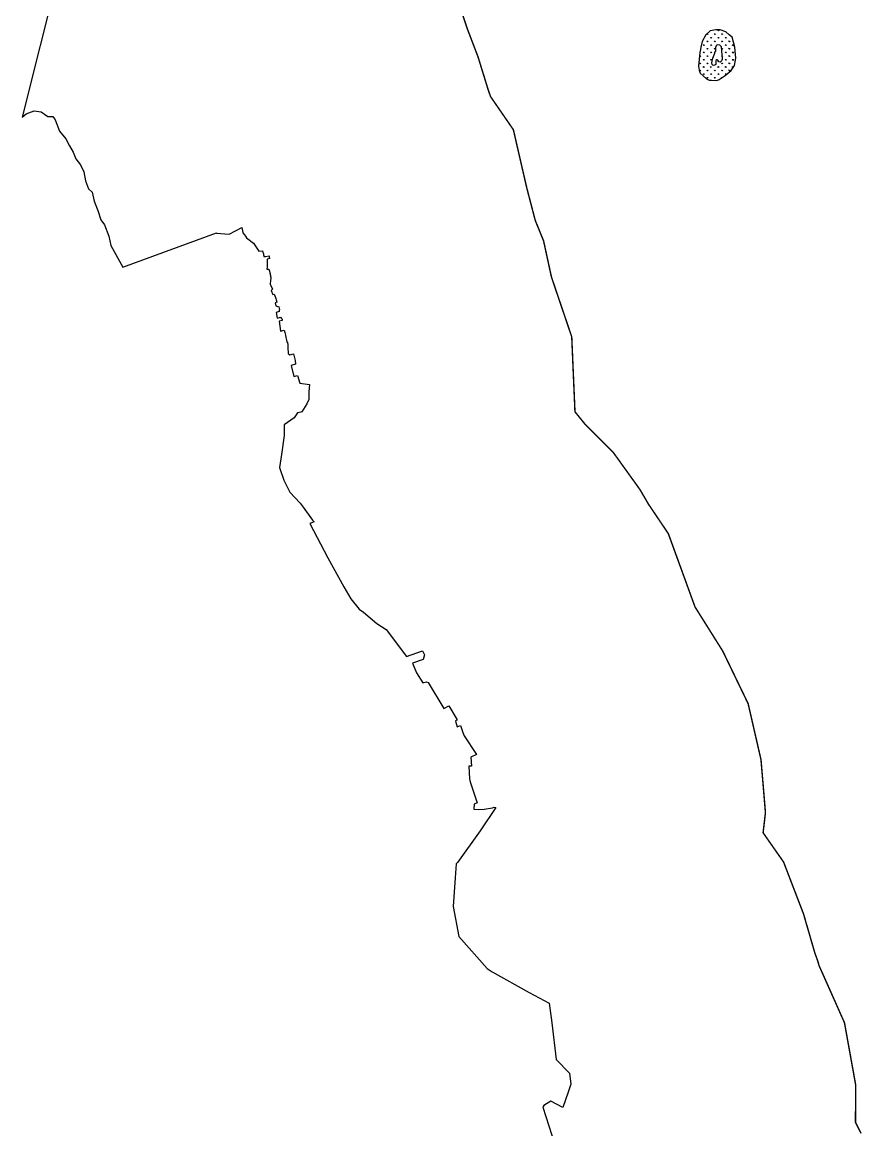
# Model space of a CAD drawing. Header units: metres. Extents: x 255476 to 378809, y 1739479 to 2227865.
# Drawn here: x 295187 to 298118, y 1975191 to 1979057 of the extents above; entities that cross this region are included whole.
import ezdxf

# ---------------------------------------------------------------- set-up
doc = ezdxf.new("R2010")
doc.units = ezdxf.units.M
doc.header["$MEASUREMENT"] = 0
for name, color, linetype in [('COASTLINE', 5, 'Continuous'), ('DISTRICT BOUNDRY', 86, 'Continuous'), ('MANGROOVE BUFFER ZONE', 120, 'Continuous')]:
    doc.layers.add(name, color=color, linetype=linetype)

msp = doc.modelspace()

# ---------------------------------------------------------------- hatches: boundary and pattern name
at = {"layer": 'MANGROOVE BUFFER ZONE'}
h = msp.add_hatch(dxfattribs=at)
h.set_pattern_fill('GRASS', color=256, scale=18)
h.paths.add_polyline_path([(297661.9, 1978887.8), (297673.3, 1978905.1), (297677.5, 1978931.4), (297674.3, 1978969.7), (297670.2, 1978987.1), (297664.7, 1979004.6), (297640.8, 1979023.8), (297623.2, 1979030.1), (297608.3, 1979030.5), (297588.1, 1979026), (297573.4, 1979012.9), (297560.6, 1978989.4), (297555.7, 1978970.1), (297547.6, 1978902.5), (297549.5, 1978888.9), (297553.7, 1978878.6), (297563.6, 1978869.7), (297575.5, 1978859.5), (297584.4, 1978854.2), (297615, 1978854.7), (297620.1, 1978856.8), (297640.4, 1978871.2)])
h.paths.add_polyline_path([(297597.2, 1978931), (297605, 1978948.9), (297605.1, 1978952.8), (297608.1, 1978955.5), (297607.8, 1978970.9), (297624.9, 1978996.9), (297629.7, 1978928), (297627.3, 1978922.2), (297588.5, 1978881.8)], flags=16)

# ---------------------------------------------------------------- linework, layer by layer
at = {"layer": 'COASTLINE', "color": 1, "flags": 128}
msp.add_lwpolyline([(296693.6, 1979173.7, 5, 5, 0), (296741.5, 1979031.4, 5, 5, 0), (296778.1, 1978935.7, 5, 5, 0), (296813.4, 1978821.1, 5, 5, 0), (296821.7, 1978797.2, 5, 5, 0), (296901.4, 1978681.5, 5, 5, 0), (296948.2, 1978478.1, 5, 5, 0), (296977.7, 1978365.3, 5, 5, 0), (297006.9, 1978293.3, 5, 5, 0), (297033, 1978173.2, 5, 5, 0), (297035.5, 1978163.8, 5, 5, 0), (297045.2, 1978135.2, 5, 5, 0), (297105.1, 1977958.7, 5, 5, 0), (297116.4, 1977697, 5, 5, 0), (297150.2, 1977655.4, 5, 5, 0), (297248.8, 1977556.9, 5, 5, 0), (297343.8, 1977424.7, 5, 5, 0), (297373.1, 1977374.3, 5, 5, 0), (297442.2, 1977271.9, 5, 5, 0), (297535.3, 1977016.1, 5, 5, 0), (297632.1, 1976861.9, 5, 5, 0), (297720.8, 1976678.3, 5, 5, 0), (297765.7, 1976482.7, 5, 5, 0), (297781.2, 1976298.2, 5, 5, 0), (297773, 1976227.8, 5, 5, 0), (297844.5, 1976125.6, 5, 5, 0), (297914.6, 1975943.2, 5, 5, 0), (297924.8, 1975907.1, 5, 5, 0), (297925.5, 1975905.4, 5, 5, 0), (297952.8, 1975810.8, 5, 5, 0), (297953.3, 1975809.1, 5, 5, 0), (297964.6, 1975777.8, 5, 5, 0), (297968.1, 1975764.9, 5, 5, 0), (297968.5, 1975763.7, 5, 5, 0), (298057, 1975564.9, 5, 5, 0), (298096.3, 1975346.8, 5, 5, 0), (298095.4, 1975217.3, 5, 5, 0), (298115.1, 1975178.4, 5, 5, 0)], format="xyseb", dxfattribs=at)
at = {"layer": 'DISTRICT BOUNDRY'}
msp.add_polyline3d([(295312.1, 1979222.1, 0), (295187, 1978725.3, 0), (295200.5, 1978737.2, 0), (295229.2, 1978746.9, 0), (295252.8, 1978743.3, 0), (295276.9, 1978728, 0), (295294.1, 1978727.9, 0), (295302.3, 1978716.3, 0), (295317.8, 1978675.9, 0), (295339.2, 1978649.2, 0), (295352.2, 1978625.7, 0), (295364.9, 1978603.1, 0), (295373.9, 1978580.3, 0), (295390.8, 1978558.9, 0), (295402, 1978533.9, 0), (295408.6, 1978502.5, 0), (295418.3, 1978474.7, 0), (295431.5, 1978463.1, 0), (295438.2, 1978432.5, 0), (295451.1, 1978399, 0), (295462, 1978366.9, 0), (295474.3, 1978349.7, 0), (295489, 1978309.7, 0), (295496, 1978277.7, 0), (295538.4, 1978201.3, 0), (295864.8, 1978321.3, 0), (295865.5, 1978320.3, 0), (295909.3, 1978316.8, 0), (295954.3, 1978340.3, 0), (295957.5, 1978322.3, 0), (295957.1, 1978322.1, 0), (295962.7, 1978314.6, 0), (295966.9, 1978309.4, 0), (295969.5, 1978303.9, 0), (295994, 1978285.9, 0), (296013.5, 1978257.4, 0), (296026.1, 1978258.3, 0), (296027.3, 1978254, 0), (296029.1, 1978248.4, 0), (296029.7, 1978244.4, 0), (296030.7, 1978241, 0), (296030.4, 1978239.4, 0), (296036.3, 1978239.2, 0), (296048.9, 1978241, 0), (296049.6, 1978237, 0), (296050.9, 1978231.7, 0), (296042, 1978229.9, 0), (296042.1, 1978214.8, 0), (296042, 1978204.1, 0), (296041.2, 1978195.1, 0), (296048, 1978195.3, 0), (296050.8, 1978187.5, 0), (296051.7, 1978182.1, 0), (296052.6, 1978178.7, 0), (296052.5, 1978176.3, 0), (296053.7, 1978172.3, 0), (296054.3, 1978168.8, 0), (296054.8, 1978165.7, 0), (296054.5, 1978161.9, 0), (296053.8, 1978156.3, 0), (296053.2, 1978151.7, 0), (296052.7, 1978147.1, 0), (296052.4, 1978142, 0), (296060.9, 1978125.3, 0), (296056.1, 1978120.8, 0), (296062.2, 1978106.1, 0), (296066.9, 1978107.5, 0), (296070.7, 1978096.4, 0), (296072.2, 1978092, 0), (296073.8, 1978087.2, 0), (296076.1, 1978079.9, 0), (296069.9, 1978077.3, 0), (296072.3, 1978066.4, 0), (296083.1, 1978063.2, 0), (296084.7, 1978053.8, 0), (296084.2, 1978050.1, 0), (296084.4, 1978047.1, 0), (296073.3, 1978043.3, 0), (296076.8, 1978024.2, 0), (296088.1, 1978026.9, 0), (296091.3, 1978023.3, 0), (296094.2, 1978019.9, 0), (296095, 1978015.1, 0), (296083.9, 1978012.7, 0), (296088.1, 1977978, 0), (296101.4, 1977982.3, 0), (296103.7, 1977973.5, 0), (296106.1, 1977964, 0), (296107.4, 1977956.8, 0), (296110.1, 1977947.2, 0), (296111.8, 1977938.6, 0), (296113.5, 1977939.7, 0), (296114.7, 1977930, 0), (296114.7, 1977921.4, 0), (296115.5, 1977901, 0), (296121.5, 1977895.7, 0), (296133.6, 1977899.1, 0), (296136.5, 1977889.8, 0), (296139.8, 1977876.4, 0), (296141, 1977862.9, 0), (296126.1, 1977858.6, 0), (296135.4, 1977820.4, 0), (296148.1, 1977823.8, 0), (296156.3, 1977797.4, 0), (296189.5, 1977792.6, 0), (296187.1, 1977766.5, 0), (296188, 1977740, 0), (296180.8, 1977725.3, 0), (296163.2, 1977697.3, 0), (296160.1, 1977695.8, 0), (296148.3, 1977692.8, 0), (296136.4, 1977676.2, 0), (296101.4, 1977651.4, 0), (296101.1, 1977614.3, 0), (296091.9, 1977547.9, 0), (296084.9, 1977502.2, 0), (296100.5, 1977458.5, 0), (296121.3, 1977416.9, 0), (296157.2, 1977377.7, 0), (296168.1, 1977364, 0), (296200.8, 1977318.8, 0), (296205.8, 1977312.5, 0), (296190.6, 1977307.6, 0), (296253.6, 1977187.7, 0), (296309.3, 1977085.7, 0), (296334.4, 1977044.6, 0), (296363.4, 1977008.6, 0), (296378, 1976997.1, 0), (296425.1, 1976957.7, 0), (296457.5, 1976937.1, 0), (296528.5, 1976843.5, 0), (296584.8, 1976862.2, 0), (296589.2, 1976853.4, 0), (296591.7, 1976848.9, 0), (296587, 1976832.8, 0), (296549.7, 1976819.9, 0), (296563, 1976786.2, 0), (296585.9, 1976751.2, 0), (296588.8, 1976752.5, 0), (296598.5, 1976754, 0), (296603.5, 1976751.9, 0), (296658.6, 1976661.8, 0), (296676.4, 1976670.7, 0), (296705.7, 1976622.4, 0), (296698.9, 1976617.5, 0), (296705.5, 1976597.5, 0), (296716.7, 1976602.3, 0), (296724.7, 1976578.1, 0), (296729.7, 1976565.9, 0), (296773.1, 1976500.4, 0), (296753, 1976491.9, 0), (296755.8, 1976460.4, 0), (296746.5, 1976460, 0), (296748.1, 1976416.5, 0), (296751, 1976405.5, 0), (296774.6, 1976332, 0), (296764.1, 1976327.8, 0), (296763.2, 1976310.3, 0), (296778.1, 1976308.8, 0), (296799.5, 1976310.2, 0), (296828.8, 1976314.5, 0), (296834.5, 1976317.5, 0), (296840.6, 1976315.8, 0), (296785.3, 1976234, 0), (296706.3, 1976123.7, 0), (296701.2, 1976118.8, 0), (296698.4, 1976070.9, 0), (296691.3, 1975970.1, 0), (296711.6, 1975865.5, 0), (296810.3, 1975754, 0), (296827.9, 1975742.6, 0), (296956.9, 1975670.6, 0), (297025.9, 1975633.3, 0), (297036, 1975564.2, 0), (297050.3, 1975436.4, 0), (297096.9, 1975388.5, 0), (297102.5, 1975350.2, 0), (297092.4, 1975321.9, 0), (297073.6, 1975269, 0), (297032.7, 1975291.5, 0), (297007.2, 1975275.7, 0), (297003.9, 1975269.6, 0), (297056.6, 1975107.5, 0)], dxfattribs=at)
at = {"layer": 'MANGROOVE BUFFER ZONE', "flags": 128}
for points in [[(297661.9, 1978887.8), (297673.3, 1978905.1), (297677.5, 1978931.4), (297674.3, 1978969.7), (297670.2, 1978987.1), (297664.7, 1979004.6), (297655, 1979012.4), (297643.4, 1979022.9), (297623.2, 1979030.1), (297608.3, 1979030.5), (297588.1, 1979026), (297573.4, 1979012.9), (297560.6, 1978989.4), (297555.7, 1978970.1), (297554.7, 1978961.3), (297551.7, 1978951.4), (297547.5, 1978903.1), (297549.5, 1978888.9), (297553.7, 1978878.6), (297563.6, 1978869.7), (297575.5, 1978859.5), (297584.4, 1978854.2), (297593.4, 1978854.3), (297611.6, 1978853.3), (297620.1, 1978856.8), (297640.4, 1978871.2)], [(297598.2, 1978905.6), (297595.4, 1978909.4), (297594.3, 1978914.4), (297597.2, 1978931), (297605, 1978948.9), (297605.1, 1978952.8), (297608.1, 1978955.5), (297607.8, 1978970.9), (297613.1, 1978979), (297621.1, 1978978.2), (297626.6, 1978972.4), (297629.7, 1978928), (297627.3, 1978922.2), (297622.9, 1978917.7), (297618.2, 1978918.6), (297614.8, 1978923.8), (297612.9, 1978925.8), (297611, 1978925.5), (297608.4, 1978922.7), (297608, 1978909.6), (297604.2, 1978906.3)]]:
    msp.add_lwpolyline(points, close=True, dxfattribs=at)

doc.saveas('drawing.dxf')
